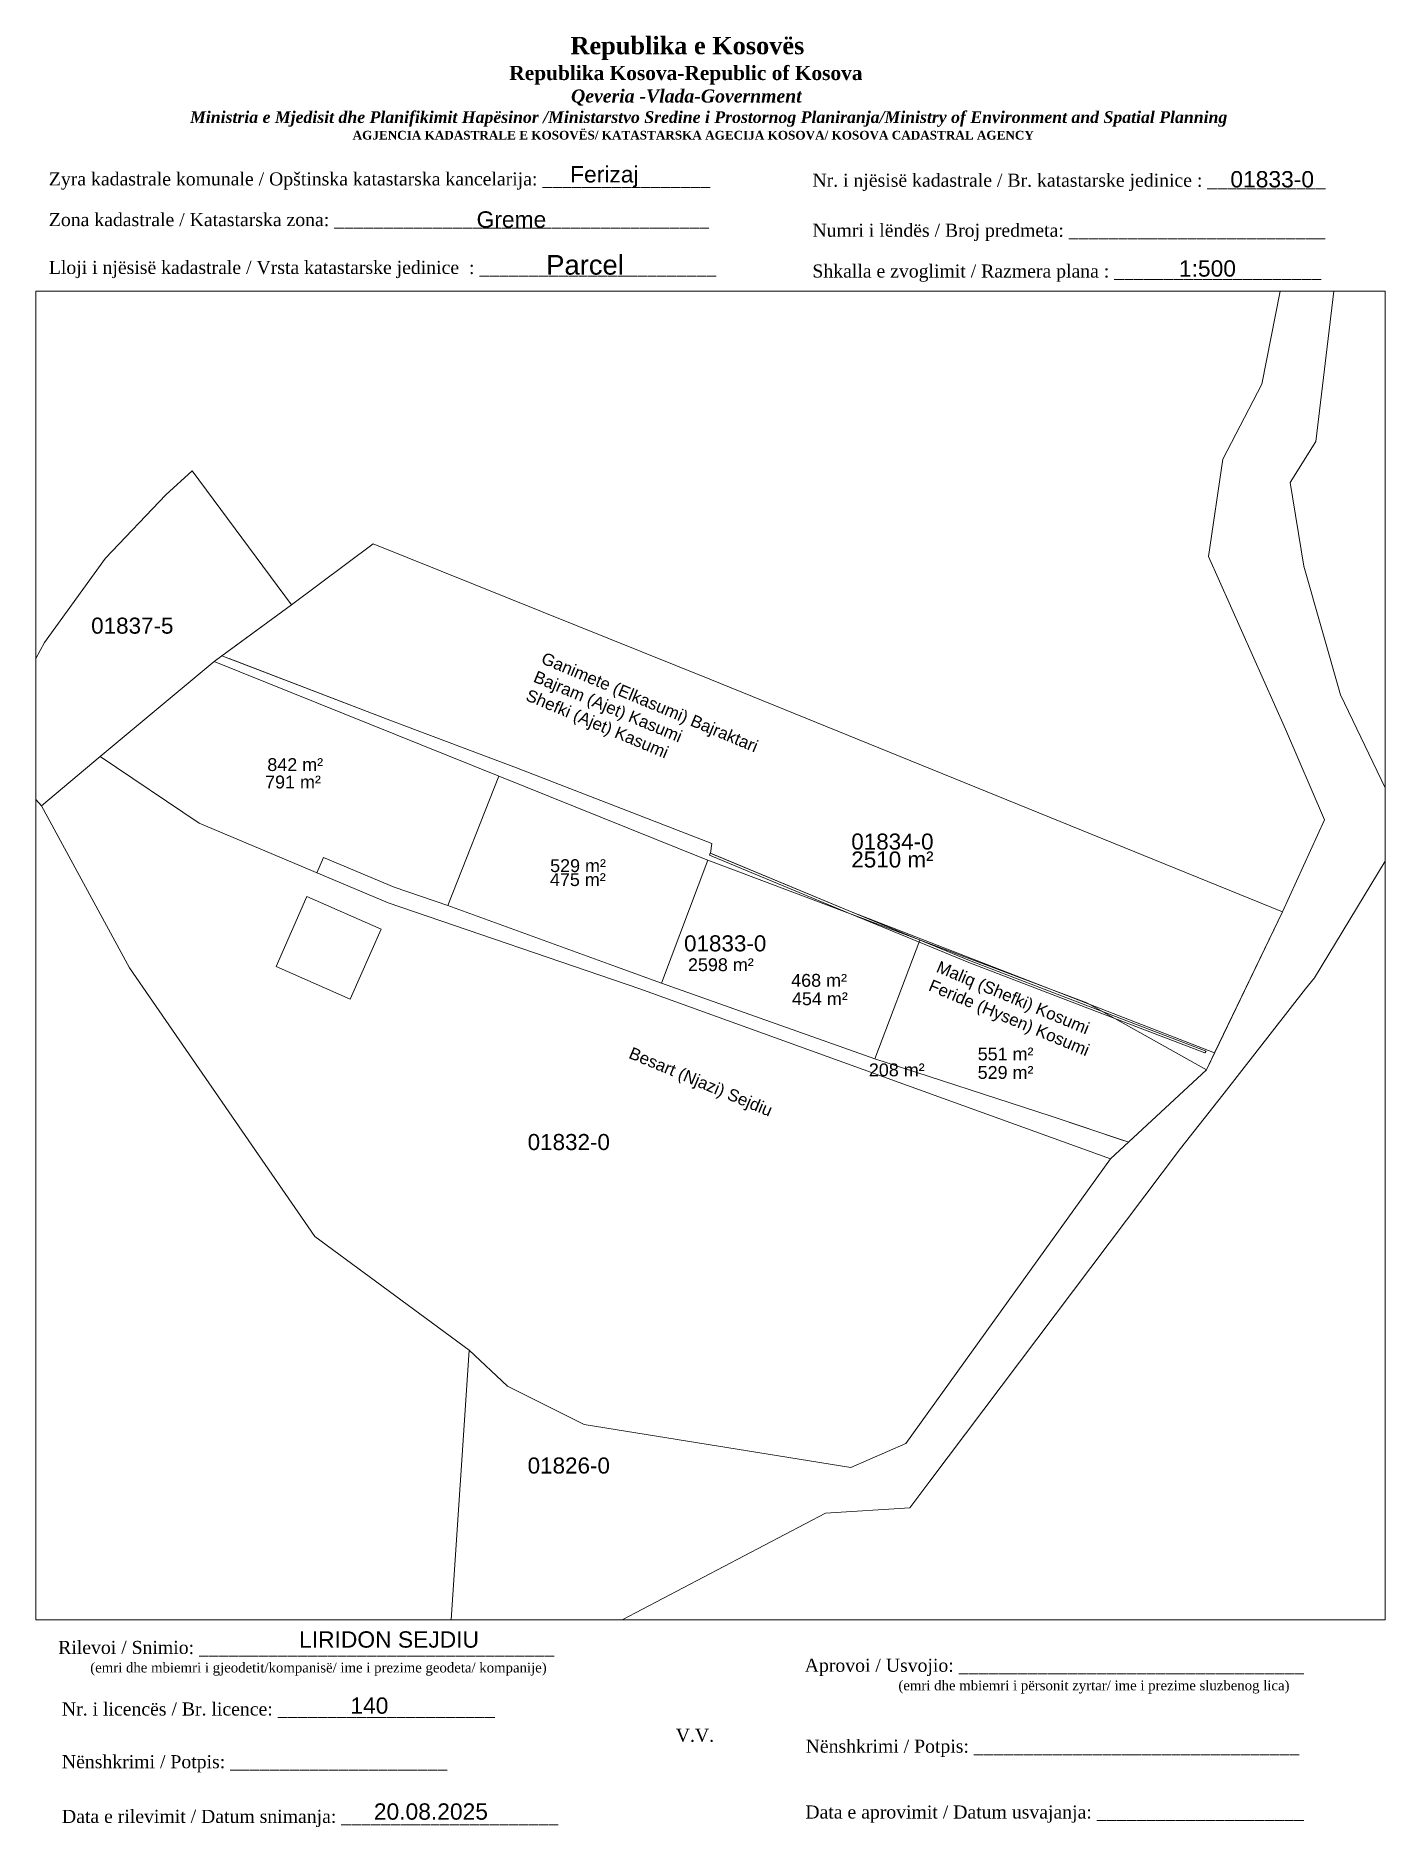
# Paper-space layout 'Manuali (3)' of a CAD drawing. Header units: metres, sheet in millimetres. Extents: x 1 to 208, y 2 to 276.
# The model-space entities are those that its viewports show. They can reach past a viewport. Long polylines and large blocks are cut down to what shows.
import ezdxf

# ---------------------------------------------------------------- set-up
doc = ezdxf.new("R2010")
doc.units = ezdxf.units.M
doc.layers.get('0').update_dxf_attribs({"lineweight": 0})
for name, color, linetype, lineweight in [('Korniza e jashtme', 7, 'Continuous', 0), ('llogari', 3, 'Continuous', 0), ('muri', 32, 'Continuous', 0), ('Ndarjet', 1, 'Continuous', 0), ('Nr Parceles Baze', 7, 'Continuous', 0), ('Nr-Kojshi', 251, 'Continuous', 0), ('Parc-Kojshi', 251, 'Continuous', 0), ('Parc-Re', 5, 'Continuous', 0), ('Parcela Baze', 7, 'Continuous', 0), ('pronaret', 7, 'Continuous', 0), ('rrethoj', 113, 'Continuous', 0), ('sip', 1, 'Continuous', 0)]:
    doc.layers.add(name, color=color, linetype=linetype, lineweight=lineweight)
doc.styles.get("Standard").update_dxf_attribs({"font": 'arial.ttf'})

msp = doc.modelspace()

# ---------------------------------------------------------------- linework, layer by layer
at = {"layer": 'llogari', "flags": 128}
for points, elevation in [([(7512817.04, 4687561.68), (7512813.21, 4687552.99)], 614.93), ([(7512826.27, 4687557.62), (7512817.04, 4687561.68)], 615.68), ([(7512826.27, 4687557.62), (7512822.44, 4687548.92)], 615.68), ([(7512822.44, 4687548.92), (7512813.21, 4687552.99)], 615.68)]:
    msp.add_lwpolyline(points, dxfattribs=dict(at, elevation=elevation))
at = {"layer": 'muri', "flags": 128}
for points, elevation in [([(7512918.79, 4687531.31), (7512909.76, 4687534.32), (7512887.81, 4687541.48), (7512861.2, 4687550.91), (7512855.61, 4687552.93), (7512834.6, 4687560.56), (7512840.97, 4687576.68)], 611.64), ([(7512867.19, 4687566.86), (7512867.3, 4687567.09)], 611.25), ([(7512928.91, 4687542.24), (7512914, 4687547.93), (7512899.5, 4687553.49), (7512884.87, 4687559.49), (7512867.19, 4687566.86)], 611.25), ([(7512929.1, 4687542.42), (7512914.09, 4687548.17), (7512899.6, 4687553.73), (7512884.97, 4687559.73), (7512867.3, 4687567.09)], 611.25), ([(7512929.1, 4687542.42), (7512928.91, 4687542.24)], 611.25)]:
    msp.add_lwpolyline(points, dxfattribs=dict(at, elevation=elevation))
at = {"layer": 'Ndarjet', "flags": 128}
for points in [[(7512834.6, 4687560.56), (7512840.97, 4687576.68)], [(7512818.28, 4687564.63), (7512819.1, 4687566.56), (7512827.89, 4687562.85), (7512834.6, 4687560.56), (7512855.61, 4687552.93), (7512861.2, 4687550.91), (7512887.81, 4687541.48), (7512909.76, 4687534.32), (7512919.44, 4687531.09)], [(7512861.2, 4687550.91), (7512867, 4687566.21)], [(7512887.81, 4687541.48), (7512893.42, 4687556.26)]]:
    msp.add_lwpolyline(points, dxfattribs=at)
at = {"layer": 'Parc-Kojshi', "flags": 128}
for points in [[(7512945.48, 4687641.11), (7512942.76, 4687618.39), (7512939.57, 4687613.26), (7512941.26, 4687602.83), (7512945.82, 4687586.8), (7512952.46, 4687573.07)], [(7512952.46, 4687567.81), (7512942.59, 4687551.58), (7512941.49, 4687550.19), (7512931.32, 4687537.21), (7512931.16, 4687537), (7512925.9, 4687530.29), (7512894.67, 4687488.88), (7512892.16, 4687485.54), (7512881.64, 4687484.89), (7512853.36, 4687470.03)], [(7512834.74, 4687467.75), (7512837.27, 4687505.19), (7512842.03, 4687500.71), (7512851.6, 4687495.92), (7512884.82, 4687490.57), (7512891.67, 4687493.57), (7512917.19, 4687529), (7512929.12, 4687540.09), (7512938.59, 4687559.78), (7512943.85, 4687571.24), (7512938.97, 4687582.56), (7512929.4, 4687604.04), (7512931.18, 4687616.16), (7512936.05, 4687625.52), (7512944.87, 4687670.46)], [(7512802.73, 4687614.71), (7512815.11, 4687598.04), (7512805.46, 4687590.97), (7512791.27, 4687579.15), (7512783.95, 4687573), (7512777.19, 4687580.43), (7512778.37, 4687582.56), (7512784.35, 4687593.34), (7512791.95, 4687603.86), (7512799.45, 4687611.73), (7512802.73, 4687614.71)], [(7512805.46, 4687590.97), (7512815.11, 4687598.04), (7512825.27, 4687605.62), (7512867.24, 4687588.77), (7512938.59, 4687559.78), (7512929.12, 4687540.09), (7512914.23, 4687548.43), (7512866.68, 4687566.34), (7512805.46, 4687590.97)], [(7512783.95, 4687573), (7512791.27, 4687579.15), (7512803.61, 4687570.82), (7512827.15, 4687560.89), (7512858.51, 4687550.18), (7512917.19, 4687529), (7512891.67, 4687493.57), (7512884.82, 4687490.57), (7512851.6, 4687495.92), (7512842.03, 4687500.71), (7512837.27, 4687505.19), (7512818.03, 4687519.32), (7512794.94, 4687552.82), (7512783.95, 4687573)]]:
    msp.add_lwpolyline(points, dxfattribs=at)
at = {"layer": 'Parc-Re', "flags": 128}
for points in [[(7512867.24, 4687588.77), (7512825.27, 4687605.62), (7512815.11, 4687598.04), (7512806.43, 4687591.68), (7512827.56, 4687583.57), (7512843.15, 4687577.73), (7512867.5, 4687568.29), (7512867.34, 4687567.1), (7512884.97, 4687559.73), (7512930.15, 4687542.24), (7512938.59, 4687559.78)], [(7512884.97, 4687559.73), (7512867.34, 4687567.1), (7512867.5, 4687568.29), (7512843.15, 4687577.73), (7512827.56, 4687583.57), (7512806.43, 4687591.68), (7512805.46, 4687590.97), (7512791.27, 4687579.15), (7512803.61, 4687570.82), (7512827.15, 4687560.89), (7512858.51, 4687550.18), (7512917.19, 4687529), (7512929.12, 4687540.09), (7512930.15, 4687542.24)]]:
    msp.add_lwpolyline(points, close=True, dxfattribs=at)
at = {"layer": 'Parc-Re', "elevation": 611.67, "flags": 128}
msp.add_lwpolyline([(7512930.15, 4687542.24), (7512884.97, 4687559.73), (7512867.34, 4687567.1), (7512867.5, 4687568.29), (7512843.15, 4687577.73), (7512827.56, 4687583.57), (7512806.43, 4687591.68)], dxfattribs=at)
at = {"layer": 'Parcela Baze', "flags": 128}
msp.add_lwpolyline([(7512791.27, 4687579.15), (7512805.46, 4687590.97), (7512866.68, 4687566.34), (7512914.23, 4687548.43), (7512929.12, 4687540.09), (7512917.19, 4687529), (7512858.51, 4687550.18), (7512827.15, 4687560.89), (7512803.61, 4687570.82), (7512791.27, 4687579.15)], dxfattribs=at)
at = {"layer": 'rrethoj', "elevation": 613.35, "flags": 128}
msp.add_lwpolyline([(7512827.56, 4687583.57), (7512807.35, 4687591.33)], dxfattribs=at)

# ---------------------------------------------------------------- texts
at = {"layer": 'Nr Parceles Baze'}
msp.add_text('01833-0', height=2, dxfattribs=at).set_placement((7512864.03, 4687554.86))
at = {"layer": 'Nr-Kojshi'}
for s, p in [('01837-5', (7512790.15, 4687594.44)), ('01834-0', (7512884.87, 4687567.54)), ('2510 m²', (7512884.87, 4687565.31)), ('01832-0', (7512844.54, 4687530.11)), ('01826-0', (7512844.54, 4687489.81))]:
    msp.add_text(s, height=2, dxfattribs=at).set_placement(p)
at = {"layer": 'pronaret'}
msp.add_text('Besart (Njazi) Sejdiu', height=1.5, rotation=337.3088, dxfattribs=at).set_placement((7512857.02, 4687541.62))
at = {"layer": 'pronaret', "char_height": 1.5, "attachment_point": 1, "rotation": 337.3088}
for s, insert, width in [('Ganimete (Elkasumi) Bajraktari\\PBajram (Ajet) Kasumi          \\PShefki (Ajet) Kasumi          ', (7512846.68, 4687592.19), 34.6836), ('Maliq (Shefki) Kosumi\\PFeride (Hysen) Kosumi', (7512895.92, 4687553.73), 23.6495)]:
    msp.add_mtext(s, dxfattribs=dict(at, insert=insert, width=width))
at = {"layer": 'sip'}
for s, p in [('791 m²', (7512811.82, 4687575.16)), ('475 m²', (7512847.32, 4687563)), ('454 m²', (7512877.48, 4687548.16)), ('208 m²', (7512887.06, 4687539.3)), ('529 m²', (7512900.62, 4687538.98))]:
    msp.add_text(s, height=1.6, dxfattribs=at).set_placement(p)
at = {"layer": 'sip', "color": 5}
for s, p in [('842 m²', (7512812.1, 4687577.33)), ('529 m²', (7512847.34, 4687564.74)), ('468 m²', (7512877.38, 4687550.45)), ('551 m²', (7512900.62, 4687541.28))]:
    msp.add_text(s, height=1.6, dxfattribs=at).set_placement(p)
at = {"layer": 'sip', "color": 251, "true_color": 0x6a6a6a}
msp.add_text('2598 m²', height=1.6, dxfattribs=at).set_placement((7512864.52, 4687552.4))

psp = doc.layouts.new('Manuali (3)')

# ---------------------------------------------------------------- texts
for s, p in [('01833-0', (183.92, 252.84)), ('LIRIDON SEJDIU ', (41.3, 29.28)), ('140', (49.15, 19.16)), ('20.08.2025', (52.75, 2.94))]:
    psp.add_text(s, height=2.5).set_placement(p)
for s, insert, char_height, width, attachment_point in [('\\pi77.297;{\\fBook Antiqua|b1|i0|c0|p18;\\H1.333x;Republika e Kosovës\\fTimes New Roman|b1|i0|c0|p18;\\P\\pi67.927;\\fBook Antiqua|b1|i0|c0|p18;\\H0.8125x;Republika Kosova-Republic of Kosova\\fTimes New Roman|b1|i0|c0|p18;\\P\\pi77.378;\\fBook Antiqua|b1|i1|c0|p18;\\H0.9233x;Qeveria -Vlada-Government \\P\\pi13.032,l6,t23.033;\\fTimes New Roman|b1|i1|c0|p18;\\H0.9x;Ministria e Mjedisit dhe Planifikimit Hapësinor /Ministarstvo Sredine i Prostornog Planiranja/Ministry of Environment and Spatial Planning\\P\\pi43.931,l0,tz;\\fBook Antiqua|b1|i0|c0|p18;\\H0.7406x;AGJENCIA KADASTRALE E KOSOVËS/ KATASTARSKA AGECIJA KOSOVA/ KOSOVA CADASTRAL AGENCY}', (5.57, 275.89), 2, 191.8237, 1), ('{\\fTimes New Roman|b0|i0|c0|p18;Zyra kadastrale komunale / Opštinska katastarska kancelarija: _________________}', (2.98, 255.14), 2, 100.6873, 1), ('Ferizaj', (88.05, 254.47), 2.5, 9.9735, 5), ('{\\fTimes New Roman|b0|i0|c0|p18;Nr. i njësisë kadastrale / Br. katastarske jedinice : ____________}', (119.91, 254.94), 2, 79.9484, 1), ('{\\fTimes New Roman|b0|i0|c0|p18;Zona kadastrale / Katastarska zona: ______________________________________}', (2.98, 248.91), 2, 100.6873, 1), ('Greme', (73.82, 247.91), 2.5, 9.9735, 5), ('{\\fTimes New Roman|b0|i0|c0|p18;Numri i lëndës / Broj predmeta: __________________________}', (119.91, 247.28), 2, 79.9484, 1), ('{\\fTimes New Roman|b0|i0|c0|p18;Lloji i njësisë kadastrale / Vrsta katastarske jedinice  : ________________________}', (2.98, 241.59), 2, 100.6873, 1), ('{\\fArial|b0|i0|c0|p34;Parcel}', (85.09, 240.96), 3, 11.2939, 5), ('1:500', (180.41, 240.41), 2.5, 10.1784, 5), ('{\\fTimes New Roman|b0|i0|c0|p18;Shkalla e zvoglimit / Razmera plana : _____________________}', (119.91, 241.04), 2, 79.9484, 1), ('{\\fTimes New Roman|b0|i0|c0|p18;Rilevoi / Snimio: ____________________________________\\P     \\H0.75x;(emri dhe mbiemri i gjeodetit/kompanisë/ ime i prezime geodeta/ kompanije)}', (42.38, 27.65), 2, 74.7958, 5), ('{\\fTimes New Roman|b0|i0|c0|p18; Aprovoi / Usvojio: ___________________________________\\P                    \\H0.75x;(emri dhe mbiemri i përsonit zyrtar/ ime i prezime sluzbenog lica)}', (117.98, 27.58), 2, 83.344, 1), ('{\\fTimes New Roman|b0|i0|c0|p18;Nr. i licencës / Br. licence: ______________________\\P                                }', (4.98, 20.89), 2, 83.344, 1), ('{\\fTimes New Roman|b0|i0|c0|p18;V.V.                                 }', (101.92, 15.84), 2, 5.7076, 5), ('{\\fTimes New Roman|b0|i0|c0|p18; Nënshkrimi / Potpis: _________________________________}', (118.12, 15.2), 2, 83.344, 1), ('{\\fTimes New Roman|b0|i0|c0|p18;Nënshkrimi / Potpis: ______________________\\P                                 }', (4.98, 12.82), 2, 83.344, 1), ('{\\fTimes New Roman|b0|i0|c0|p18;Data e rilevimit / Datum snimanja: ______________________\\P                                 }', (4.98, 4.45), 2, 83.344, 1), ('{\\fTimes New Roman|b0|i0|c0|p18; Data e aprovimit / Datum usvajanja: _____________________}', (118.07, 5.12), 2, 83.344, 1)]:
    psp.add_mtext(s, dxfattribs=dict(insert=insert, char_height=char_height, width=width, attachment_point=attachment_point))

# ---------------------------------------------------------------- viewports
at = {"layer": 'Korniza e jashtme', "view_target_point": (370776.43, 310629.57)}
psp.add_viewport(center=(104.31, 135.25), size=(206.65, 203.4046), view_center_point=(7142090.9, 4376924.78), view_height=165.5142, dxfattribs=at)

doc.saveas('drawing.dxf')
